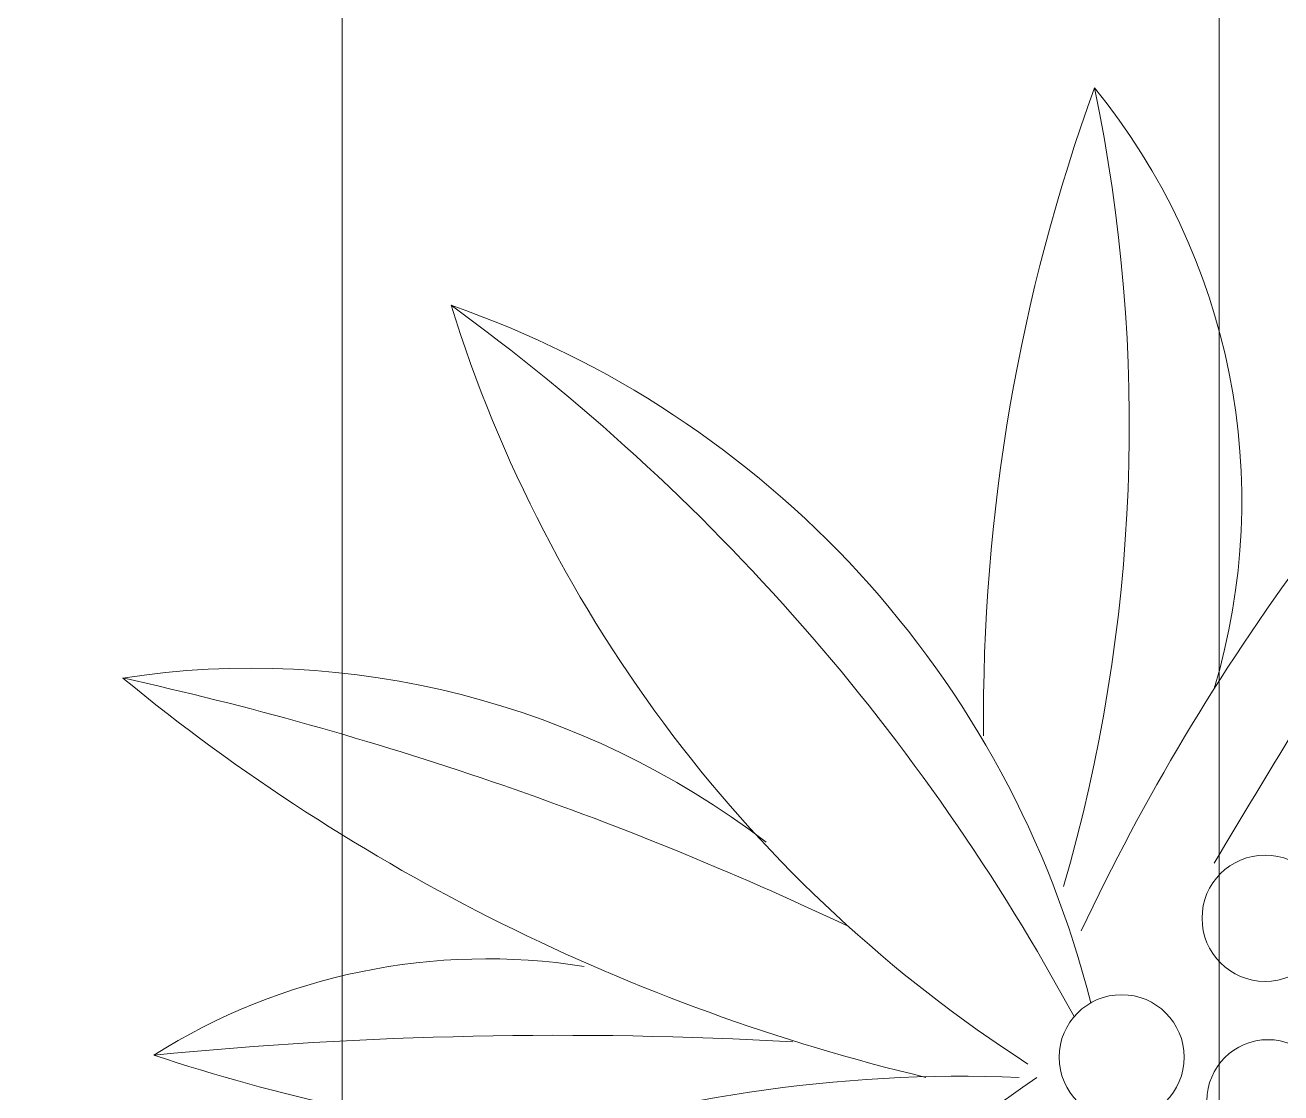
# Model space of a CAD drawing. Header units: millimetres. Extents: x 46404 to 154333, y -1327 to 55734.
# Drawn here: x 60380.1 to 60666.7, y 51114 to 51357.5 of the extents above; entities that cross this region are included whole.
import ezdxf

# ---------------------------------------------------------------- set-up
doc = ezdxf.new("R2010")
doc.units = ezdxf.units.MM
for name, color, linetype, lineweight in [('A-FLOR', 192, 'Continuous', 18), ('A-WALL', 113, 'Continuous', 18), ('G-IMPT-2', 8, 'Continuous', 18), ('L-PLNT', 71, 'Continuous', 18)]:
    doc.layers.add(name, color=color, linetype=linetype, lineweight=lineweight)

# ---------------------------------------------------------------- blocks, each defined once
blk = doc.blocks.new('CAY DUA VAN PHAT - CAY DUA VAN PHAT_dwg-2253781-TKCS_RAMP NKT 1 - MẶT BẰNG')
at = {"layer": 'G-IMPT-2'}
for centre, radius in [((-146.76, 465.48), 28.54), ((-210.17, 400.02), 28.79), ((-126.9, 398.7), 27.88)]:
    blk.add_circle(centre, radius, dxfattribs=at)
for centre, radius, start, end in [((519.72, 537.8), 657.82, 139.40241, 182.22196), ((-816.88, 994.26), 837.6, 324.19163, 358.05796), ((63.12, 862.61), 387.33, 171.28074, 217.3319), ((1206.67, 1258.47), 1563.2, 192.45532, 205.30666), ((-1023.02, 343.34), 910.32, 13.43357, 39.4147), ((93.59, 755.05), 285.25, 147.77658, 188.93687), ((1745.71, 721.87), 1902.48, 174.41125, 183.20325), ((-980.63, 631.94), 877.2, 6.61656, 18.28498), ((-60.58, 919.83), 454.05, 199.06916, 255.84865), ((298.02, 1343.2), 973.34, 215.97087, 241.57597), ((-679.68, 162.7), 637.73, 32.80883, 72.67027), ((-301.34, -312.83), 841.36, 89.46131, 109.98389), ((-435.14, 1214.47), 752.47, 258.21063, 286.24623), ((227.54, -433.19), 1013.76, 115.21824, 137.85612), ((-400.46, 708.43), 297.75, 230.74454, 286.70355), ((13615.78, -22598.21), 26867.12, 121.033453, 121.755144)]:
    blk.add_arc(centre, radius, start, end, dxfattribs=at)
blk = doc.blocks.new('CAY DUA VAN PHAT - CAY DUA VAN PHAT_dwg-V4-TKCS_RAMP NKT 1 - MẶT BẰNG')
at = {"layer": 'G-IMPT-2'}
for centre, radius in [((-146.76, 465.48), 28.54), ((-210.17, 400.02), 28.79), ((-126.9, 398.7), 27.88)]:
    blk.add_circle(centre, radius, dxfattribs=at)
for centre, radius, start, end in [((519.72, 537.8), 657.82, 139.40241, 182.22196), ((-816.88, 994.26), 837.6, 324.19163, 358.05796), ((63.12, 862.61), 387.33, 171.28074, 217.3319), ((1206.67, 1258.47), 1563.2, 192.45532, 205.30666), ((-1023.02, 343.34), 910.32, 13.43357, 39.4147), ((93.59, 755.05), 285.25, 147.77658, 188.93687), ((1745.71, 721.87), 1902.48, 174.41125, 183.20325), ((-980.63, 631.94), 877.2, 6.61656, 18.28498), ((-60.58, 919.83), 454.05, 199.06916, 255.84865), ((298.02, 1343.2), 973.34, 215.97087, 241.57597), ((-679.68, 162.7), 637.73, 32.80883, 72.67027), ((-301.34, -312.83), 841.36, 89.46131, 109.98389), ((-435.14, 1214.47), 752.47, 258.21063, 286.24623), ((227.54, -433.19), 1013.76, 115.21824, 137.85612), ((-400.46, 708.43), 297.75, 230.74454, 286.70355), ((13615.78, -22598.21), 26867.12, 121.033453, 121.755144)]:
    blk.add_arc(centre, radius, start, end, dxfattribs=at)
blk = doc.blocks.new('CAY DUA VAN PHAT - CAY DUA VAN PHAT-V5-TKCS_RAMP NKT 1 - MẶT BẰNG')
at = {"extrusion": (0, 0, -1), "xscale": 0.5, "yscale": 0.5, "zscale": -0.5, "rotation": 180}
for name in ['CAY DUA VAN PHAT - CAY DUA VAN PHAT_dwg-2253781-TKCS_RAMP NKT 1 - MẶT BẰNG', 'CAY DUA VAN PHAT - CAY DUA VAN PHAT_dwg-V4-TKCS_RAMP NKT 1 - MẶT BẰNG']:
    blk.add_blockref(name, (151.82, 370.52), dxfattribs=at)

msp = doc.modelspace()

# ---------------------------------------------------------------- linework, layer by layer
at = {"layer": 'A-FLOR'}
msp.add_line((60452.49, 53311.94), (60452.49, 50667.93), dxfattribs=at)
at = {"layer": 'A-WALL'}
msp.add_line((60652.56, 50657.93), (60652.56, 54456.42), dxfattribs=at)

# ---------------------------------------------------------------- block references
at = {"layer": 'L-PLNT', "rotation": 270.0000000000003}
msp.add_blockref('CAY DUA VAN PHAT - CAY DUA VAN PHAT-V5-TKCS_RAMP NKT 1 - MẶT BẰNG', (60492.56, 50896.94), dxfattribs=at)

doc.saveas('drawing.dxf')
